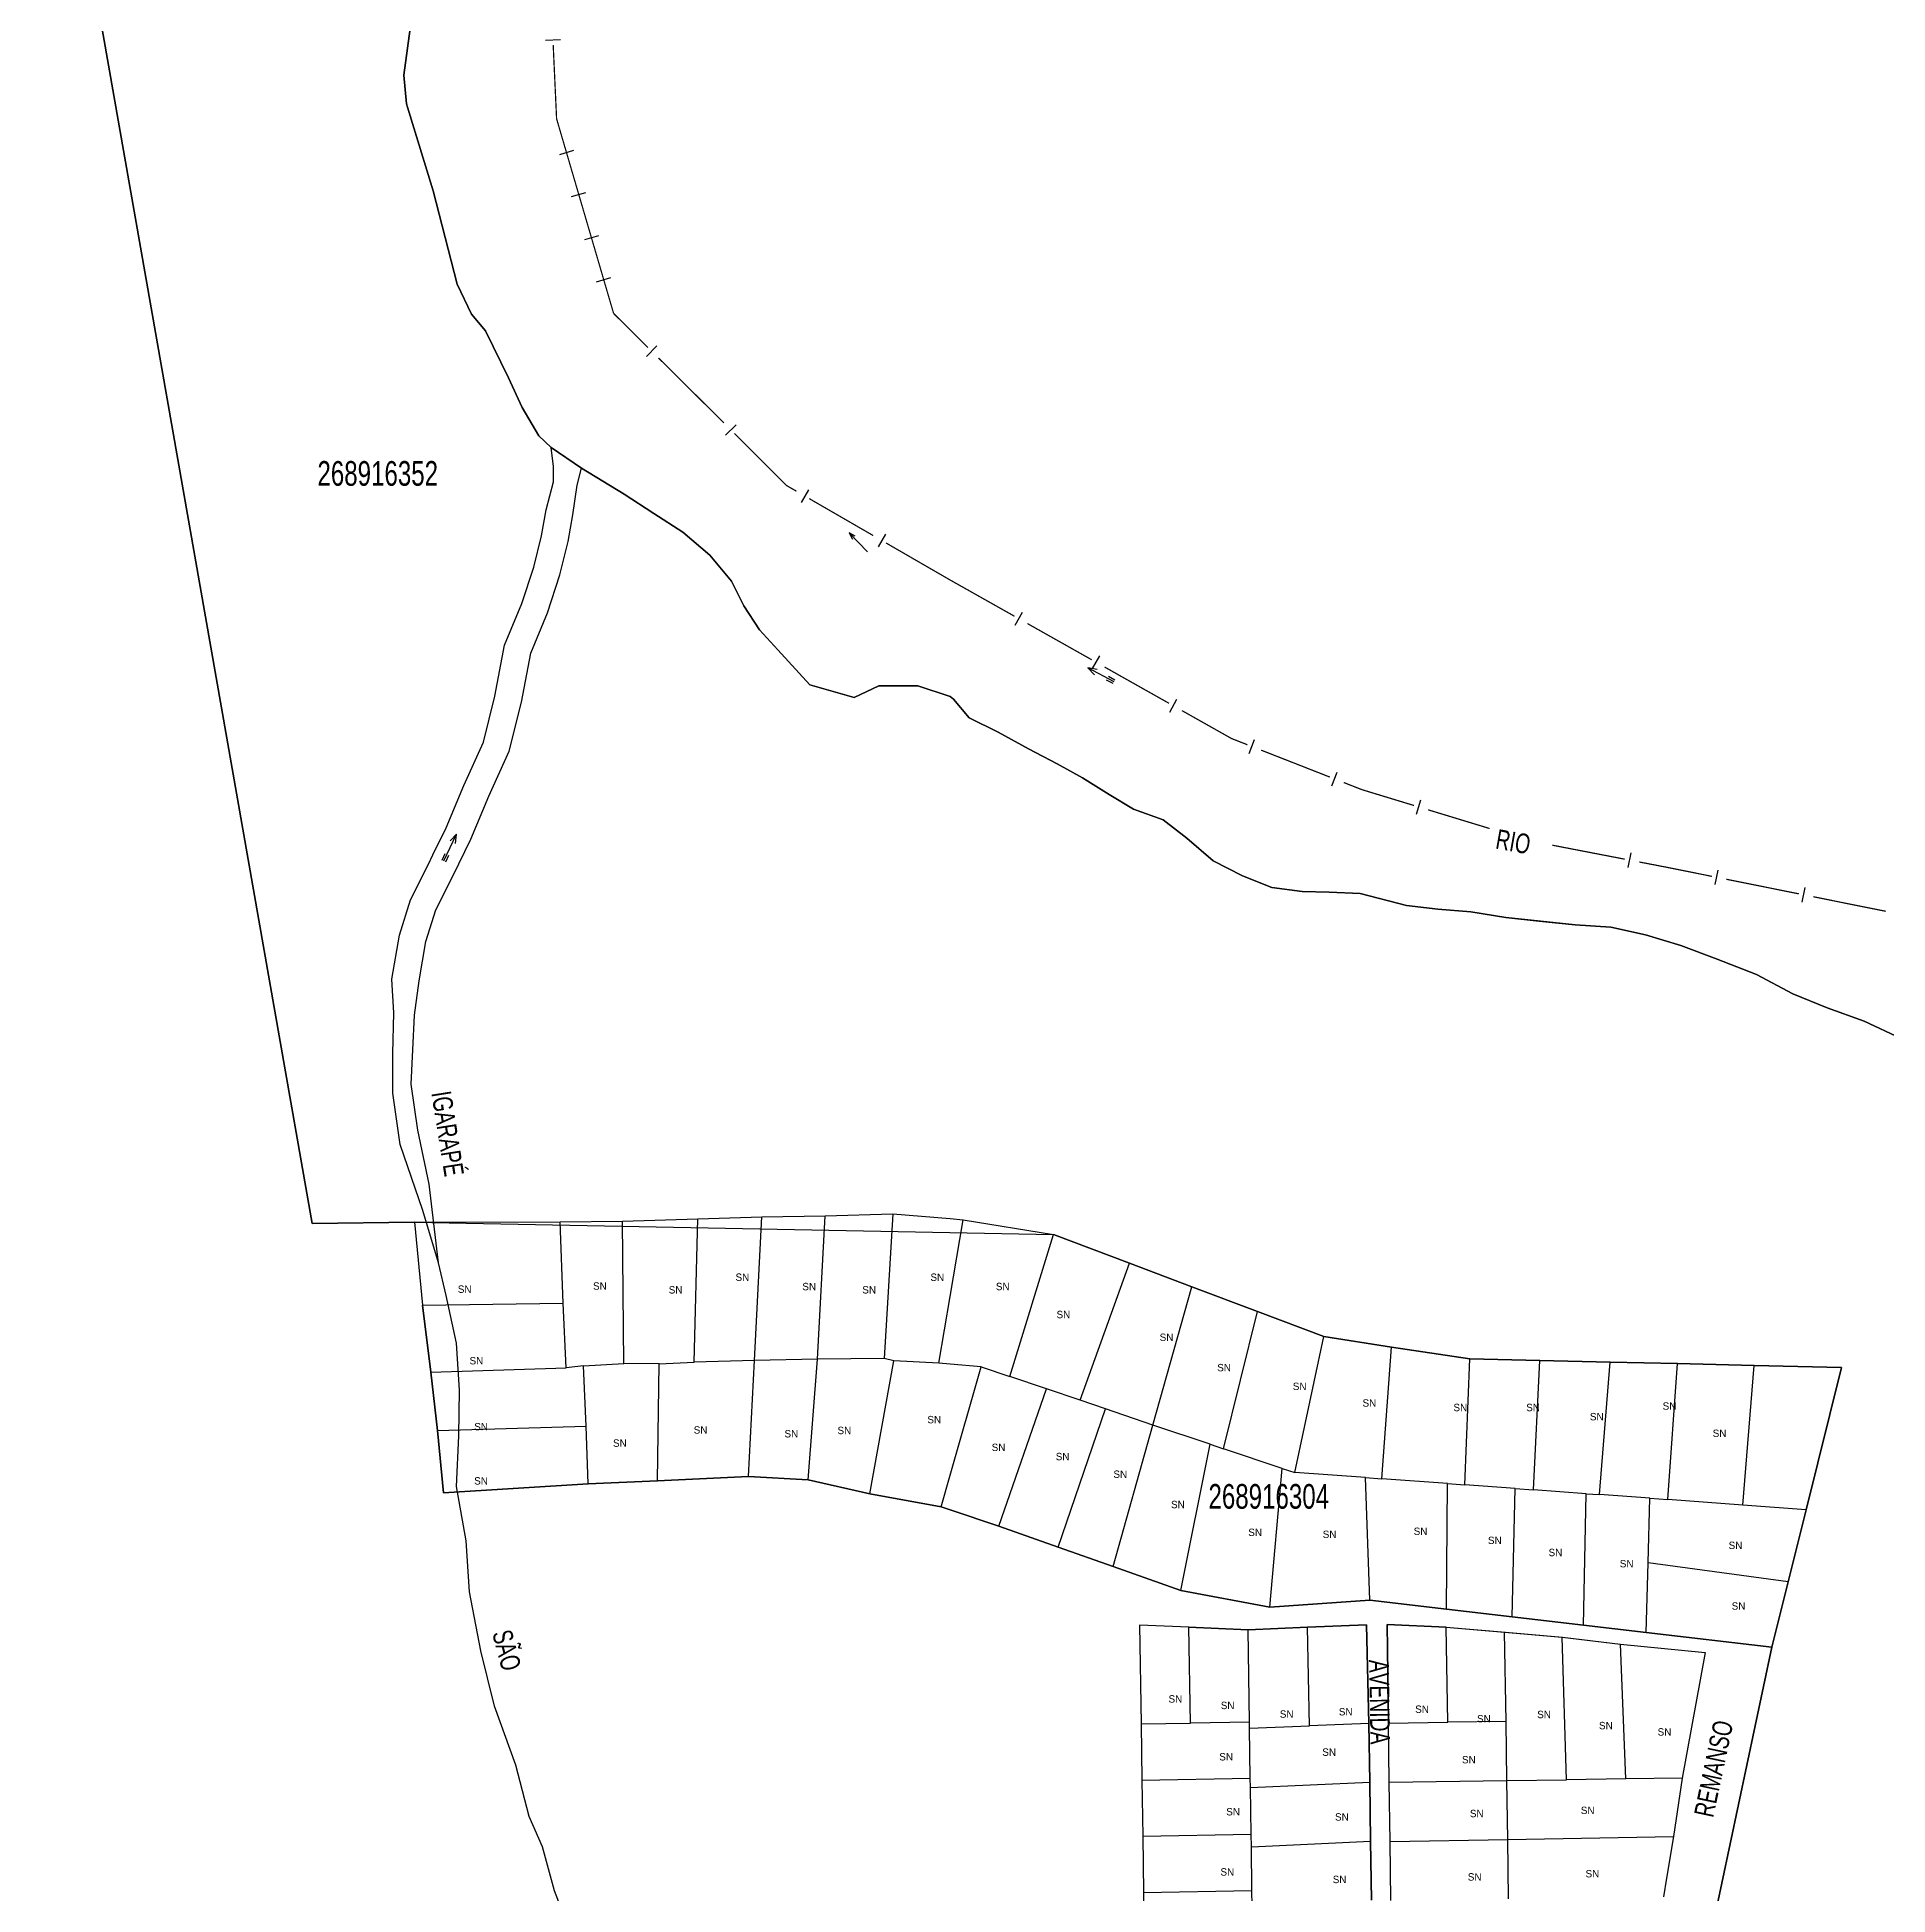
# Model space of a CAD drawing. Extents: x 207981 to 210201, y 4876477 to 4878908.
# Drawn here: x 209089.7 to 209465.2, y 4878082 to 4878459 of the extents above; entities that cross this region are included whole.
import ezdxf
from ezdxf.enums import TextEntityAlignment as Align

# ---------------------------------------------------------------- set-up
doc = ezdxf.new("R2010")
doc.units = 0
doc.header["$LTSCALE"] = 1.5
doc.header["$MEASUREMENT"] = 0
for name, color, linetype in [('CD_MALHA_LOTES', 7, 'CONTINUOUS'), ('CD_TXT_QUADRA', 255, 'CONTINUOUS'), ('HD-CURSO-PERENE', 170, 'CONTINUOUS'), ('HD-TXT-PERENE', 170, 'CONTINUOUS'), ('LM-LIM-SETORES-BAIRROS', 250, 'CONTINUOUS'), ('RU-QUADRA', 210, 'CONTINUOUS'), ('SV-TXT-RUA-N-PAV', 7, 'CONTINUOUS'), ('Th_NmrPort', 1, 'CONTINUOUS')]:
    doc.layers.add(name, color=color, linetype=linetype)
doc.styles.add('ARIAL', font='ARIAL.SHX')

# ---------------------------------------------------------------- blocks, each defined once
blk = doc.blocks.new('COD035', base_point=(209139.024957, 4877951.437549))
at = {"layer": 'HD-TXT-PERENE'}
for p, q in [((209139.024957, 4877951.843279), (209140.524957, 4877951.843279)), ((209139.024957, 4877951.443279), (209145.024957, 4877951.443279)), ((209139.024957, 4877951.043279), (209140.524957, 4877951.043279))]:
    blk.add_line(p, q, dxfattribs=at)
blk.add_lwpolyline([(209143.224957, 4877950.843279), (209145.024957, 4877951.443279), (209143.224957, 4877952.043279)], dxfattribs=at)
blk = doc.blocks.new('COD048', base_point=(209256.278696, 4878356.463169))
at = {"layer": 'HD-TXT-PERENE'}
blk.add_line((209257.61203, 4878356.063169), (209258.945363, 4878356.463169), dxfattribs=at)
blk.add_lwpolyline([(209253.61203, 4878356.463169), (209258.945363, 4878356.463169), (209257.61203, 4878356.863169)], dxfattribs=at)

msp = doc.modelspace()

# ---------------------------------------------------------------- linework, layer by layer
at = {"layer": 'CD_MALHA_LOTES', "linetype": 'Continuous', "flags": 128}
for points in [[(209095.502048, 4878502.623108), (209145.451913, 4878218.279486), (209166.198484, 4878218.534586)], [(209467.868483, 4878255.81811), (209460.346972, 4878259.323064), (209452.879486, 4878262.028727), (209445.886488, 4878264.887046), (209438.488166, 4878268.767523), (209430.543192, 4878271.920215), (209423.125605, 4878274.651153), (209416.011044, 4878276.80912), (209408.974394, 4878278.392822), (209401.718254, 4878278.850819), (209387.678464, 4878280.31926), (209380.568776, 4878281.502741), (209373.862412, 4878282.063852), (209367.5056, 4878282.751913), (209358.113396, 4878285.196625), (209351.783471, 4878285.510027), (209346.304847, 4878285.653415), (209340.172773, 4878286.417732), (209334.207789, 4878288.782215), (209328.264319, 4878291.846473), (209322.913402, 4878296.463371), (209318.092248, 4878300.183765), (209312.128264, 4878302.348353), (209307.135771, 4878305.318133), (209301.765965, 4878308.710531), (209296.649034, 4878311.554658), (209290.805864, 4878314.569518), (209284.660793, 4878317.932468), (209278.742961, 4878320.871936), (209275.58626, 4878324.681485), (209274.915228, 4878325.16872), (209268.355391, 4878327.377741), (209260.42567, 4878327.38824), (209255.460043, 4878324.985848), (209246.417265, 4878327.582496), (209239.928538, 4878334.641628), (209236.206062, 4878338.743157), (209233.05525, 4878343.572616), (209230.528753, 4878348.605567), (209226.175215, 4878353.852893), (209220.648836, 4878358.543744), (209214.751767, 4878362.332909), (209208.754148, 4878366.221446), (209200.123214, 4878371.494134), (209193.916993, 4878375.716851), (209191.460519, 4878378.115968), (209188.080096, 4878383.843658), (209185.298725, 4878389.82467), (209180.648431, 4878399.393139), (209177.780005, 4878402.774943), (209174.872946, 4878408.88017), (209170.000705, 4878427.8177), (209164.822044, 4878444.777463), (209164.614692, 4878445.467653), (209164.075999, 4878451.28632), (209166.070483, 4878466.184436)], [(209249.53072, 4878219.824226), (209263.265385, 4878220.254106)], [(209263.265385, 4878220.254106), (209261.481383, 4878190.839568)], [(209263.265385, 4878220.254106), (209274.912274, 4878219.248588)], [(209166.198484, 4878218.534586), (209195.774227, 4878218.577574)], [(209166.198484, 4878218.534586), (209167.832028, 4878201.694038)], [(209195.774227, 4878218.577574), (209208.434193, 4878218.749526)], [(209196.393059, 4878202.106414), (209195.774227, 4878218.577574)], [(209208.434193, 4878218.749526), (209223.673438, 4878219.222394)], [(209208.692121, 4878189.850844), (209208.434193, 4878218.749526)], [(209222.942642, 4878190.108772), (209223.673438, 4878219.222394)], [(209223.673438, 4878219.222394), (209236.698802, 4878219.609286)], [(209235.194222, 4878190.452676), (209236.698802, 4878219.609286)], [(209236.698802, 4878219.609286), (209249.53072, 4878219.824226)], [(209247.983152, 4878190.710604), (209249.53072, 4878219.824226)], [(209274.911833, 4878203.455319), (209277.56, 4878219.02)], [(209274.912274, 4878219.248588), (209277.56, 4878219.02)], [(209277.56, 4878219.02), (209295.87, 4878216.05)], [(209286.98, 4878187.21), (209295.87, 4878216.05)], [(209295.87, 4878216.05), (209311.26, 4878210.24)], [(209301.26, 4878182.39), (209311.26, 4878210.24)], [(209311.26, 4878210.24), (209323.97, 4878205.43)], [(209316, 4878177.32), (209323.97, 4878205.43)], [(209323.97, 4878205.43), (209337.29, 4878200.38)], [(209167.832028, 4878201.694038), (209196.393059, 4878202.106414)], [(209169.551547, 4878188.088336), (209167.832028, 4878201.694038)], [(209196.959613, 4878188.981238), (209196.393059, 4878202.106414)], [(209272.607259, 4878189.910116), (209274.911833, 4878203.455319)], [(209330.35, 4878172.57), (209337.29, 4878200.38)], [(209337.29, 4878200.38), (209350.69, 4878195.31)], [(209344.83, 4878167.76), (209350.69, 4878195.31)], [(209350.69, 4878195.31), (209364.47, 4878193.17)], [(209200.502907, 4878189.377976), (209208.692121, 4878189.850844)], [(209215.828128, 4878189.807856), (209208.692121, 4878189.850844)], [(209215.527212, 4878166.035493), (209215.828128, 4878189.807856)], [(209215.828128, 4878189.807856), (209222.942642, 4878190.108772)], [(209235.194222, 4878190.452676), (209222.942642, 4878190.108772)], [(209233.969064, 4878166.938241), (209235.194222, 4878190.452676)], [(209247.983152, 4878190.710604), (209235.194222, 4878190.452676)], [(209246.113174, 4878166.250433), (209247.983152, 4878190.710604)], [(209261.481383, 4878190.839568), (209247.983152, 4878190.710604)], [(209258.601187, 4878163.413225), (209263.458831, 4878190.409688)], [(209263.458831, 4878190.409688), (209261.481383, 4878190.839568)], [(209272.607259, 4878189.910116), (209263.458831, 4878190.409688)], [(209274.91145, 4878189.710955), (209272.607259, 4878189.910116)], [(209362.48, 4878166.48), (209364.47, 4878193.17)], [(209364.47, 4878193.17), (209380.35, 4878190.81)], [(209379.36, 4878165.24), (209380.35, 4878190.81)], [(209380.35, 4878190.81), (209394.53, 4878190.48)], [(209393.28, 4878164.23), (209394.53, 4878190.48)], [(209394.53, 4878190.48), (209408.83, 4878190.15)], [(209406.67, 4878163.25), (209408.83, 4878190.15)], [(209408.83, 4878190.15), (209422.46, 4878189.83)], [(209420.5, 4878162.24), (209422.46, 4878189.83)], [(209422.46, 4878189.83), (209438.06, 4878189.47)], [(209169.551547, 4878188.088336), (209196.959613, 4878188.981238)], [(209170.884175, 4878176.245142), (209169.551547, 4878188.088336)], [(209200.502907, 4878189.377976), (209196.959613, 4878188.981238)], [(209201.019919, 4878177.13081), (209200.502907, 4878189.377976)], [(209274.910822, 4878167.200021), (209281.17, 4878189.17)], [(209281.17, 4878189.17), (209274.91145, 4878189.710955)], [(209281.17, 4878189.17), (209286.98, 4878187.21)], [(209294.42, 4878184.7), (209286.98, 4878187.21)], [(209435.75, 4878161.12), (209438.06, 4878189.47)], [(209438.06, 4878189.47), (209455.76, 4878189.06)], [(209455.76, 4878189.06), (209448.58, 4878160.19)], [(209284.8, 4878156.85), (209294.42, 4878184.7)], [(209301.26, 4878182.39), (209294.42, 4878184.7)], [(209306.44, 4878180.64), (209301.26, 4878182.39)], [(209296.84, 4878152.59), (209306.44, 4878180.64)], [(209316, 4878177.32), (209306.44, 4878180.64)], [(209170.884175, 4878176.245142), (209201.019919, 4878177.13081)], [(209172.087839, 4878163.628165), (209170.884175, 4878176.245142)], [(209201.448643, 4878165.433661), (209201.019919, 4878177.13081)], [(209307.99, 4878148.64), (209316, 4878177.32)], [(209327.68, 4878173.47), (209316, 4878177.32)], [(209321.74, 4878143.8), (209327.68, 4878173.47)], [(209327.68, 4878173.47), (209330.35, 4878172.57)], [(209342.27, 4878168.55), (209330.35, 4878172.57)], [(209273.088367, 4878160.803126), (209274.910822, 4878167.200021)], [(209339.78, 4878140.38), (209342.27, 4878168.55)], [(209342.27, 4878168.55), (209344.83, 4878167.76)], [(209359.17, 4878166.72), (209344.83, 4878167.76)], [(209201.448643, 4878165.433661), (209172.087839, 4878163.628165)], [(209215.527212, 4878166.035493), (209201.448643, 4878165.433661)], [(209233.969064, 4878166.938241), (209215.527212, 4878166.035493)], [(209246.113174, 4878166.250433), (209233.969064, 4878166.938241)], [(209258.601187, 4878163.413225), (209246.113174, 4878166.250433)], [(209359.17, 4878166.72), (209362.48, 4878166.48)], [(209360.09, 4878141.8), (209359.17, 4878166.72)], [(209375.8, 4878165.5), (209362.48, 4878166.48)], [(209375.63, 4878140), (209375.8, 4878165.5)], [(209375.8, 4878165.5), (209379.36, 4878165.24)], [(209389.53, 4878164.5), (209379.36, 4878165.24)], [(209388.91, 4878138.45), (209389.53, 4878164.5)], [(209389.53, 4878164.5), (209393.28, 4878164.23)], [(209403.98, 4878163.44), (209393.28, 4878164.23)], [(209403.42, 4878136.75), (209403.98, 4878163.44)], [(209403.98, 4878163.44), (209406.67, 4878163.25)], [(209273.088367, 4878160.803126), (209258.601187, 4878163.413225)], [(209274.910626, 4878160.188044), (209273.088367, 4878160.803126)], [(209284.8, 4878156.85), (209274.910626, 4878160.188044)], [(209416.9, 4878162.5), (209406.67, 4878163.25)], [(209416.52, 4878149.39), (209416.9, 4878162.5)], [(209416.9, 4878162.5), (209420.5, 4878162.24)], [(209435.75, 4878161.12), (209420.5, 4878162.24)], [(209448.58, 4878160.19), (209435.75, 4878161.12)], [(209448.58, 4878160.19), (209444.94, 4878145.55)], [(209296.84, 4878152.59), (209284.8, 4878156.85)], [(209307.99, 4878148.64), (209296.84, 4878152.59)], [(209321.74, 4878143.8), (209307.99, 4878148.64)], [(209416.11, 4878135.27), (209416.52, 4878149.39)], [(209444.94, 4878145.55), (209416.52, 4878149.39)], [(209444.94, 4878145.55), (209441.64, 4878132.28)], [(209339.78, 4878140.38), (209321.74, 4878143.8)], [(209360.09, 4878141.8), (209339.78, 4878140.38)], [(209375.63, 4878140), (209360.09, 4878141.8)], [(209388.91, 4878138.45), (209375.63, 4878140)], [(209403.42, 4878136.75), (209388.91, 4878138.45)], [(209313.339848, 4878136.748167), (209313.638958, 4878116.750403)], [(209323.315223, 4878136.332964), (209313.339848, 4878136.748167)], [(209323.315223, 4878136.332964), (209335.356015, 4878135.831793)], [(209323.637839, 4878116.899958), (209323.315223, 4878136.332964)], [(209335.356015, 4878135.831793), (209347.410526, 4878136.347232)], [(209335.636497, 4878117.079424), (209335.356015, 4878135.831793)], [(209347.410526, 4878136.347232), (209359.396894, 4878136.859757)], [(209347.841917, 4878116.342103), (209347.410526, 4878136.347232)], [(209359.396894, 4878136.859757), (209359.8295, 4878116.835143)], [(209363.554674, 4878136.889505), (209363.831195, 4878116.891416)], [(209375.529565, 4878136.384331), (209363.554674, 4878136.889505)], [(209375.529565, 4878136.384331), (209387.391617, 4878135.371202)], [(209375.870817, 4878117.054536), (209375.529565, 4878136.384331)], [(209387.391617, 4878135.371202), (209399.096686, 4878134.356605)], [(209387.714724, 4878117.215003), (209387.391617, 4878135.371202)], [(209399.096686, 4878134.356605), (209410.927062, 4878132.893053)], [(209399.98991, 4878105.389638), (209399.096686, 4878134.356605)], [(209416.11, 4878135.27), (209403.42, 4878136.75)], [(209441.64, 4878132.28), (209416.11, 4878135.27)], [(209410.927062, 4878132.893053), (209428.113239, 4878131.207529)], [(209411.988258, 4878105.561534), (209410.927062, 4878132.893053)], [(209441.64, 4878132.28), (209426.403305, 4878060.444719), (209419.688941, 4877907.474489), (209436.669048, 4877763.727485)], [(209428.113239, 4878131.207529), (209423.419281, 4878105.733512)], [(209313.638958, 4878116.750403), (209323.637839, 4878116.899958)], [(209313.638958, 4878116.750403), (209313.809704, 4878105.334708)], [(209335.636497, 4878117.079424), (209323.637839, 4878116.899958)], [(209335.655023, 4878115.840866), (209335.636497, 4878117.079424)], [(209335.655023, 4878115.840866), (209347.841917, 4878116.342103)], [(209335.806619, 4878105.704096), (209335.655023, 4878115.840866)], [(209359.8295, 4878116.835143), (209347.841917, 4878116.342103)], [(209359.8295, 4878116.835143), (209360.032066, 4878104.890089)], [(209363.831195, 4878116.891416), (209375.870817, 4878117.054536)], [(209363.993762, 4878104.892518), (209363.831195, 4878116.891416)], [(209387.714724, 4878117.215003), (209375.870817, 4878117.054536)], [(209387.877292, 4878105.216104), (209387.714724, 4878117.215003)], [(209313.809704, 4878105.334708), (209335.806619, 4878105.704096)], [(209313.809704, 4878105.334708), (209313.980451, 4878093.919013)], [(209335.835045, 4878103.805003), (209335.806619, 4878105.704096)], [(209335.835045, 4878103.805003), (209360.032066, 4878104.890089)], [(209335.976741, 4878094.328768), (209335.835045, 4878103.805003)], [(209360.032066, 4878104.890089), (209360.197947, 4878092.94484)], [(209363.993762, 4878104.892518), (209387.877292, 4878105.216104)], [(209364.161921, 4878092.893696), (209363.993762, 4878104.892518)], [(209387.877292, 4878105.216104), (209399.98991, 4878105.389638)], [(209388.077424, 4878093.256408), (209387.877292, 4878105.216104)], [(209411.988258, 4878105.561534), (209399.98991, 4878105.389638)], [(209423.419281, 4878105.733512), (209411.988258, 4878105.561534)], [(209423.419281, 4878105.733512), (209421.699117, 4878093.852319)], [(209313.980451, 4878093.919013), (209335.976741, 4878094.328768)], [(209313.980451, 4878093.919013), (209314.151198, 4878082.503318)], [(209336.015083, 4878091.768125), (209335.976741, 4878094.328768)], [(209336.015083, 4878091.768125), (209360.197947, 4878092.94484)], [(209360.197947, 4878092.94484), (209360.364767, 4878080.932046)], [(209364.161921, 4878092.893696), (209388.077424, 4878093.256408)], [(209364.330079, 4878080.894874), (209364.161921, 4878092.893696)], [(209388.077424, 4878093.256408), (209421.699117, 4878093.852319)], [(209388.207337, 4878081.213392), (209388.077424, 4878093.256408)], [(209421.699117, 4878093.852319), (209420.265924, 4878085.411039), (209419.611916, 4878081.632323)], [(209336.146863, 4878082.95344), (209336.015083, 4878091.768125)], [(209314.151198, 4878082.503318), (209336.146863, 4878082.95344)], [(209314.151198, 4878082.503318), (209314.321944, 4878071.087623)], [(209336.19408, 4878079.800795), (209336.146863, 4878082.95344)]]:
    msp.add_lwpolyline(points, dxfattribs=at)
at = {"layer": 'HD-CURSO-PERENE', "linetype": 'Continuous'}
for points in [[(209171.056455, 4878210.289686, 2.197405), (209167.897544, 4878220.930227, 2.197405), (209163.296735, 4878234.277358, 2.197405), (209161.792767, 4878244.71085, 2.197405), (209161.832039, 4878252.762945, 2.197405), (209162.011403, 4878261.017357, 2.197405), (209161.631379, 4878267.821624, 2.197405), (209163.160341, 4878276.757319, 2.197405), (209165.422429, 4878283.965632, 2.197405), (209169.029707, 4878291.186559, 2.197405), (209169.961854, 4878293.079527, 2.197405), (209172.638841, 4878298.515853, 2.197405), (209176.259316, 4878307.142283, 2.197405), (209180.194283, 4878315.904472, 2.197405), (209182.537016, 4878325.231632, 2.197405), (209184.488732, 4878335.588014, 2.197405), (209188.011533, 4878344.083387, 2.197405), (209190.398777, 4878351.408767, 2.197405), (209191.995435, 4878357.759909, 2.197405), (209192.921954, 4878363.062588, 2.197405), (209194.415768, 4878368.733996, 2.197405), (209194.415768, 4878371.892907, 2.197405), (209193.916993, 4878375.716851, 2.197405), (209191.460519, 4878378.115968, 2.197405), (209188.080096, 4878383.843658, 2.197405), (209185.298725, 4878389.82467, 2.197405), (209180.648431, 4878399.393139, 2.197405)], [(209198.617092, 4878072.459206, 2.395378), (209194.638013, 4878082.856126, 2.395378), (209192.21721, 4878091.762759, 2.395378), (209189.509752, 4878097.969085, 2.395378), (209186.756288, 4878108.373058, 2.395378), (209182.469311, 4878120.317436, 2.395378), (209179.661824, 4878131.520701, 2.395378), (209177.375726, 4878143.50158, 2.395378), (209176.673542, 4878153.867381, 2.197405), (209174.742493, 4878164.875788, 2.197405), (209175.191386, 4878175.148263, 2.197405), (209175.36989, 4878184.469654, 2.197405), (209174.722104, 4878193.961204, 2.197405), (209172.63591, 4878203.639348, 2.197405), (209171.056455, 4878210.289686, 2.197405), (209169.227612, 4878226.250498, 2.197405), (209166.899993, 4878237.223556, 2.197405), (209165.569925, 4878246.53403, 2.197405), (209165.902442, 4878253.516885, 2.197405), (209166.234959, 4878260.49974, 2.197405), (209167.175497, 4878267.506175, 2.197405), (209168.536463, 4878275.460054, 2.197405), (209170.555378, 4878281.893477, 2.197405), (209173.972996, 4878288.73475, 2.197405), (209177.662504, 4878296.227264, 2.197405), (209181.320876, 4878304.94399, 2.197405), (209185.42735, 4878314.088083, 2.197405), (209187.928897, 4878324.047531, 2.197405), (209189.80513, 4878334.00338, 2.197405), (209193.191113, 4878342.168812, 2.197405), (209195.703906, 4878349.879443, 2.197405), (209197.396158, 4878356.610837, 2.197405), (209198.344532, 4878362.038597, 2.197405), (209199.237263, 4878368.068962, 2.197405), (209200.123214, 4878371.494134, 2.197405), (209208.754148, 4878366.221446, 2.197405), (209214.751767, 4878362.332909, 2.197405), (209220.648836, 4878358.543744, 2.197405), (209226.175215, 4878353.852893, 2.197405), (209230.528753, 4878348.605567, 2.197405), (209233.05525, 4878343.572616, 2.197405), (209236.206062, 4878338.743157, 2.197405), (209239.928538, 4878334.641628, 2.197405), (209246.417265, 4878327.582496, 2.197405), (209255.460043, 4878324.985848, 2.197405), (209260.42567, 4878327.38824, 2.197405), (209268.355391, 4878327.377741, 2.197405), (209274.915228, 4878325.16872, 2.197405)], [(209274.915228, 4878325.16872, 2.197405), (209275.58626, 4878324.681485, 2.197405), (209278.742961, 4878320.871936, 2.197405), (209284.660793, 4878317.932468, 2.197405), (209290.805864, 4878314.569518, 2.197405), (209296.649034, 4878311.554658, 2.197405), (209301.765965, 4878308.710531, 2.197405), (209307.135771, 4878305.318133, 2.197405), (209312.128264, 4878302.348353, 2.197405), (209318.092248, 4878300.183765, 2.197405), (209322.913402, 4878296.463371, 2.197405), (209328.264319, 4878291.846473, 2.197405), (209334.207789, 4878288.782215, 2.197405), (209340.172773, 4878286.417732, 2.197405), (209346.304847, 4878285.653415, 2.197405), (209351.783471, 4878285.510027, 2.197405), (209358.113396, 4878285.196625, 2.197405), (209367.5056, 4878282.751913, 2.197405), (209373.862412, 4878282.063852, 2.197405), (209380.568776, 4878281.502741, 2.197405), (209387.678464, 4878280.31926, 2.197405), (209394.385702, 4878279.583241, 2.197405), (209401.718254, 4878278.850819, 2.197405), (209408.974394, 4878278.392822, 2.197405), (209416.011044, 4878276.80912, 2.197405), (209423.125605, 4878274.651153, 2.197405), (209430.543192, 4878271.920215, 2.197405), (209438.488166, 4878268.767523, 2.197405), (209445.886488, 4878264.887046, 2.197405), (209452.879486, 4878262.028727, 2.197405), (209460.346972, 4878259.323064, 2.197405), (209467.868483, 4878255.81811, 2.197405)]]:
    msp.add_polyline3d(points, dxfattribs=at)
at = {"layer": 'LM-LIM-SETORES-BAIRROS'}
for points in [[(209195.812658, 4878458.467214), (209192.815826, 4878458.329378)], [(209195.812658, 4878458.467214), (209192.815826, 4878458.329378)], [(209198.501432, 4878435.966439), (209195.622411, 4878435.123089)], [(209198.107725, 4878426.63874), (209200.986746, 4878427.48209)], [(209203.561529, 4878418.692313), (209200.682508, 4878417.848963)], [(209203.167822, 4878409.364614), (209206.046843, 4878410.207964)], [(209213.258674, 4878394.215234), (209215.37175, 4878396.344767)], [(209231.47232, 4878380.343231), (209229.354093, 4878378.218821)], [(209231.47232, 4878380.343231), (209229.354093, 4878378.218821)], [(209246.194458, 4878367.144859), (209244.693835, 4878364.547142)], [(209246.194458, 4878367.144859), (209244.693835, 4878364.547142)], [(209261.780757, 4878358.141123), (209260.280134, 4878355.543406)], [(209261.780757, 4878358.141123), (209260.280134, 4878355.543406)], [(209288.088631, 4878339.678572), (209289.561162, 4878342.292315)], [(209303.771088, 4878330.843385), (209305.243619, 4878333.457128)], [(209319.453545, 4878322.008198), (209320.926076, 4878324.621941)], [(209335.590395, 4878313.642852), (209336.685514, 4878316.435828)], [(209352.348252, 4878307.072141), (209353.443371, 4878309.865118)], [(209369.525632, 4878301.350951), (209370.399117, 4878304.220972)], [(209412.499644, 4878290.517751), (209413.068446, 4878293.463334)], [(209430.146948, 4878287.030871), (209430.738092, 4878289.972052)], [(209447.794038, 4878283.484009), (209448.385182, 4878286.425191)]]:
    msp.add_lwpolyline(points, dxfattribs=at)
at = {"layer": 'LM-LIM-SETORES-BAIRROS', "const_width": 0.25}
for points in [[(209195.049371, 4878442.415193), (209194.360188, 4878457.399352)], [(209195.049371, 4878442.415193), (209194.360188, 4878457.399352)], [(209195.049371, 4878442.415193), (209199.266119, 4878428.020088)], [(209195.094105, 4878442.262479), (209195.049371, 4878442.415193)], [(209196.499688, 4878437.464111), (209195.094105, 4878442.262479)], [(209201.559785, 4878420.189986), (209197.343038, 4878434.58509)], [(209200.109469, 4878425.141067), (209204.326216, 4878410.745963)], [(209206.619883, 4878402.91586), (209202.403135, 4878417.310965)], [(209205.169566, 4878407.866942), (209206.575149, 4878403.068574)], [(209206.575149, 4878403.068574), (209206.619883, 4878402.91586)], [(209206.619883, 4878402.91586), (209213.605368, 4878395.984359)], [(209215.734901, 4878393.871283), (209224.962877, 4878384.714621)], [(209224.962877, 4878384.714621), (209225.143947, 4878384.534951)], [(209225.456252, 4878384.223555), (209225.143947, 4878384.534951)], [(209225.456252, 4878384.223555), (209225.143947, 4878384.534951)], [(209228.996934, 4878380.693177), (209225.456252, 4878384.223555)], [(209228.996934, 4878380.693177), (209225.456252, 4878384.223555)], [(209241.74339, 4878367.983816), (209231.121343, 4878378.57495)], [(209241.74339, 4878367.983816), (209231.121343, 4878378.57495)], [(209241.980524, 4878367.846831), (209241.74339, 4878367.983816)], [(209241.980524, 4878367.846831), (209241.74339, 4878367.983816)], [(209243.712335, 4878366.846416), (209241.980524, 4878367.846831)], [(209243.712335, 4878366.846416), (209241.980524, 4878367.846831)], [(209259.298635, 4878357.842679), (209246.310052, 4878365.345793)], [(209259.298635, 4878357.842679), (209246.310052, 4878365.345793)], [(209274.884934, 4878348.838943), (209261.896351, 4878356.342057)], [(209274.884934, 4878348.838943), (209261.896351, 4878356.342057)], [(209274.884934, 4878348.838943), (209287.953648, 4878341.476287)], [(209290.567391, 4878340.003756), (209303.636106, 4878332.6411)], [(209306.249849, 4878331.168569), (209319.318563, 4878323.805913)], [(209321.932306, 4878322.333382), (209331.51603, 4878316.934101)], [(209331.51603, 4878316.934101), (209331.997788, 4878316.662688)], [(209331.997788, 4878316.662688), (209335.206963, 4878315.404379)], [(209337.999939, 4878314.309261), (209351.964819, 4878308.833669)], [(209354.757795, 4878307.738551), (209357.550772, 4878306.643432)], [(209357.550772, 4878306.643432), (209358.462758, 4878306.285845)], [(209358.462758, 4878306.285845), (209369.005701, 4878303.077123)], [(209371.875722, 4878302.203638), (209384.312483, 4878298.418537)], [(209384.312483, 4878298.418537), (209384.364644, 4878298.402662)], [(209397.074265, 4878295.024155), (209411.802184, 4878292.180143)], [(209414.747768, 4878291.611341), (209419.657074, 4878290.663337)], [(209419.657074, 4878290.663337), (209420.402051, 4878290.51948)], [(209420.402051, 4878290.51948), (209429.462126, 4878288.698509)], [(209432.403308, 4878288.107366), (209447.109216, 4878285.151648)], [(209450.050397, 4878284.560504), (209464.756305, 4878281.604786)]]:
    msp.add_lwpolyline(points, dxfattribs=at)
at = {"layer": 'RU-QUADRA', "linetype": 'Continuous'}
for points in [[(209166.198484, 4878218.534586), (209145.451913, 4878218.279486), (209095.502048, 4878502.623108), (209096.035459, 4878503.523466), (209098.103049, 4878506.147715), (209098.683309, 4878506.872215), (209083.206232, 4878525.157712), (209077.167846, 4878534.325493), (209040.735228, 4878579.524404), (209033.288548, 4878596.550368), (209029.240551, 4878606.657981), (209023.811533, 4878620.067765)], [(209166.198484, 4878218.534586), (209167.832028, 4878201.694038), (209169.551547, 4878188.088336), (209170.884175, 4878176.245142), (209172.087839, 4878163.628165), (209201.448643, 4878165.433661), (209215.527212, 4878166.035493), (209233.969064, 4878166.938241), (209246.113174, 4878166.250433), (209258.601187, 4878163.413225), (209273.088367, 4878160.803126), (209274.910626, 4878160.188044), (209284.8, 4878156.85), (209296.84, 4878152.59), (209307.99, 4878148.64), (209321.74, 4878143.8), (209339.78, 4878140.38), (209360.09, 4878141.8), (209375.63, 4878140), (209388.91, 4878138.45), (209403.42, 4878136.75), (209416.11, 4878135.27), (209441.64, 4878132.28)], [(209166.198484, 4878218.534586), (209295.87, 4878216.05)], [(209311.26, 4878210.24), (209295.87, 4878216.05)], [(209323.97, 4878205.43), (209311.26, 4878210.24)], [(209337.29, 4878200.38), (209323.97, 4878205.43)], [(209350.69, 4878195.31), (209337.29, 4878200.38)], [(209364.47, 4878193.17), (209350.69, 4878195.31)], [(209380.35, 4878190.81), (209364.47, 4878193.17)], [(209394.53, 4878190.48), (209380.35, 4878190.81)], [(209408.83, 4878190.15), (209394.53, 4878190.48)], [(209422.46, 4878189.83), (209408.83, 4878190.15)], [(209438.06, 4878189.47), (209422.46, 4878189.83)], [(209455.76, 4878189.06), (209438.06, 4878189.47)], [(209448.58, 4878160.19), (209455.76, 4878189.06)], [(209444.94, 4878145.55), (209448.58, 4878160.19)], [(209441.64, 4878132.28), (209444.94, 4878145.55)], [(209426.403305, 4878060.444719), (209441.64, 4878132.28)]]:
    msp.add_lwpolyline(points, dxfattribs=at)
at = {"layer": 'RU-QUADRA', "linetype": 'Continuous', "flags": 128}
for points in [[(209166.070483, 4878466.184436), (209164.075999, 4878451.28632), (209164.614692, 4878445.467653), (209164.822044, 4878444.777463), (209170.000705, 4878427.8177), (209174.872946, 4878408.88017), (209177.780005, 4878402.774943), (209180.648431, 4878399.393139), (209185.298725, 4878389.82467), (209188.080096, 4878383.843658), (209191.460519, 4878378.115968), (209193.916993, 4878375.716851), (209200.123214, 4878371.494134), (209208.754148, 4878366.221446), (209214.751767, 4878362.332909), (209220.648836, 4878358.543744), (209226.175215, 4878353.852893), (209230.528753, 4878348.605567), (209233.05525, 4878343.572616), (209236.206062, 4878338.743157), (209239.928538, 4878334.641628), (209246.417265, 4878327.582496), (209255.460043, 4878324.985848), (209260.42567, 4878327.38824), (209268.355391, 4878327.377741), (209274.915228, 4878325.16872), (209275.58626, 4878324.681485), (209278.742961, 4878320.871936), (209284.660793, 4878317.932468), (209290.805864, 4878314.569518), (209296.649034, 4878311.554658), (209301.765965, 4878308.710531), (209307.135771, 4878305.318133), (209312.128264, 4878302.348353), (209318.092248, 4878300.183765), (209322.913402, 4878296.463371), (209328.264319, 4878291.846473), (209334.207789, 4878288.782215), (209340.172773, 4878286.417732), (209346.304847, 4878285.653415), (209351.783471, 4878285.510027), (209358.113396, 4878285.196625), (209367.5056, 4878282.751913), (209373.862412, 4878282.063852), (209380.568776, 4878281.502741), (209387.678464, 4878280.31926), (209401.718254, 4878278.850819), (209408.974394, 4878278.392822), (209416.011044, 4878276.80912), (209423.125605, 4878274.651153), (209430.543192, 4878271.920215), (209438.488166, 4878268.767523), (209445.886488, 4878264.887046), (209452.879486, 4878262.028727), (209460.346972, 4878259.323064), (209467.868483, 4878255.81811)], [(209360.364767, 4878080.932046), (209360.197947, 4878092.94484), (209360.032066, 4878104.890089), (209359.8295, 4878116.835143), (209359.396894, 4878136.859757), (209347.410526, 4878136.347232), (209335.356015, 4878135.831793), (209323.315223, 4878136.332964), (209313.339848, 4878136.748167), (209313.638958, 4878116.750403), (209313.809704, 4878105.334708), (209313.980451, 4878093.919013), (209314.151198, 4878082.503318), (209314.321944, 4878071.087623)], [(209364.330079, 4878080.894874), (209364.161921, 4878092.893696), (209363.993762, 4878104.892518), (209363.831195, 4878116.891416), (209363.554674, 4878136.889505), (209375.529565, 4878136.384331), (209387.560472, 4878135.371202), (209399.14417, 4878134.350731), (209410.927062, 4878132.893053), (209428.113239, 4878131.207529), (209423.419281, 4878105.733512), (209421.699117, 4878093.852319), (209420.265924, 4878085.411039), (209419.611916, 4878081.632323)]]:
    msp.add_lwpolyline(points, dxfattribs=at)

# ---------------------------------------------------------------- block references
at = {"layer": 'HD-TXT-PERENE'}
for name, p, rotation in [('COD048', (209256.278696, 4878356.463169), 134), ('COD035', (209308.152234, 4878328.168819), 152), ('COD035', (209172.199296, 4878291.831361), 65)]:
    msp.add_blockref(name, p, dxfattribs=dict(at, rotation=rotation))

# ---------------------------------------------------------------- texts
at = {"layer": 'CD_TXT_QUADRA', "style": 'ARIAL', "width": 0.7}
for s, p in [('268916352', (209146.524817, 4878367.96142)), ('268916304', (209327.31492, 4878160.394197))]:
    msp.add_text(s, height=5, dxfattribs=at).set_placement(p)
at = {"layer": 'HD-TXT-PERENE', "style": 'ARIAL', "width": 0.7}
for s, rotation, p in [('RIO', 350, (209385.389028, 4878294.371541)), ('IGARAPÉ', 279, (209169.627072, 4878244.764765)), ('SÃO', 285, (209181.944892, 4878135.136159))]:
    msp.add_text(s, height=4, rotation=rotation, dxfattribs=at).set_placement(p)
at = {"layer": 'SV-TXT-RUA-N-PAV', "style": 'ARIAL', "width": 0.7}
for s, rotation, p in [('AVENIDA', 271, (209359.89479, 4878129.712934)), ('REMANSO', 78, (209429.711559, 4878097.556706))]:
    msp.add_text(s, height=4, rotation=rotation, dxfattribs=at).set_placement(p)
at = {"layer": 'Th_NmrPort', "color": 1}
for p in [(209175.005226, 4878204.935024), (209202.441825, 4878205.570346), (209217.796313, 4878204.802622), (209231.359443, 4878207.361703), (209244.909575, 4878205.464475), (209257.078209, 4878204.802622), (209270.897248, 4878207.361703), (209284.178976, 4878205.474077), (209296.49255, 4878199.792662), (209317.41255, 4878195.172662), (209177.391294, 4878190.415389), (209329.09255, 4878189.022662), (209344.419943, 4878185.222738), (209358.569943, 4878181.842738), (209270.278441, 4878178.470107), (209377.019943, 4878180.922738), (209391.789943, 4878180.922738), (209404.709943, 4878179.072738), (209419.469943, 4878181.222738), (209178.332031, 4878177.041039), (209222.867278, 4878176.368792), (209241.292663, 4878175.601068), (209252.044527, 4878176.26219), (209429.619943, 4878175.692738), (209206.492881, 4878173.703109), (209283.329755, 4878172.840128), (209296.323947, 4878170.975155), (209308.028792, 4878167.390784), (209178.332031, 4878166.036989), (209319.718792, 4878161.240784), (209335.393947, 4878155.595155), (209350.493637, 4878155.196412), (209368.953637, 4878155.806412), (209384.023637, 4878153.966412), (209396.323637, 4878151.506412), (209432.85454, 4878152.958177), (209410.768792, 4878149.240784), (209433.47454, 4878140.648177), (209319.209954, 4878121.798323), (209329.808708, 4878120.473315), (209341.788345, 4878118.72296), (209353.76426, 4878119.192603), (209369.262975, 4878119.706226), (209381.80101, 4878117.777297), (209394.017556, 4878118.635096), (209406.555591, 4878116.384679), (209418.45065, 4878115.098727), (209329.51242, 4878110.055576), (209350.411565, 4878110.994863), (209378.751844, 4878109.470216), (209330.921351, 4878098.901537), (209402.863449, 4878099.182597), (209352.994606, 4878097.844839), (209380.359284, 4878098.539621), (209329.747242, 4878086.690801), (209352.524962, 4878085.164459), (209379.93113, 4878085.680098), (209403.827913, 4878086.323074)]:
    msp.add_text('SN', height=1.5, dxfattribs=at).set_placement(p, align=Align.MIDDLE_LEFT)

doc.saveas('drawing.dxf')
